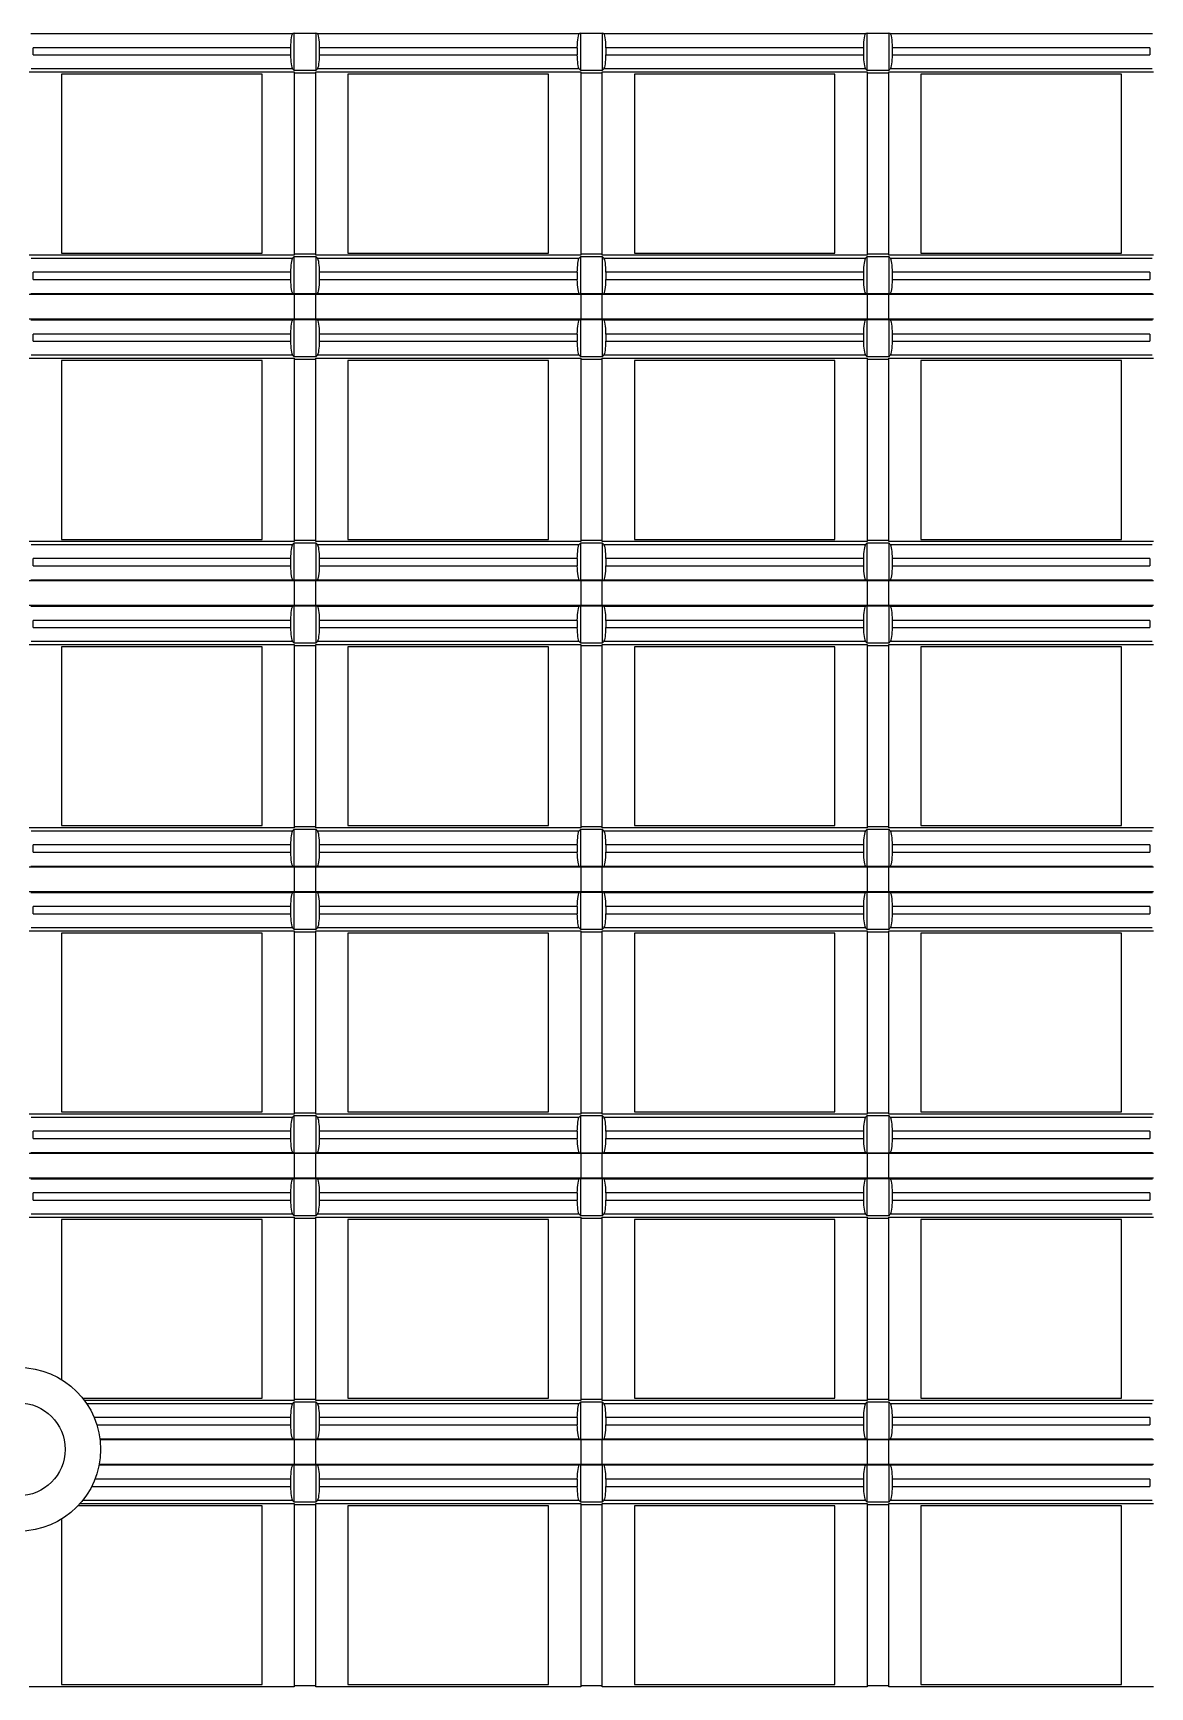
# Model space of a CAD drawing. Header units: inches. Extents: x 0 to 653, y 0 to 346.
# Drawn here: x 64.12 to 79.72, y 280.1 to 303.2 of the extents above; entities that cross this region are included whole.
import ezdxf

# ---------------------------------------------------------------- set-up
doc = ezdxf.new("R2010")
doc.units = ezdxf.units.IN
doc.header["$LTSCALE"] = 35.925693
doc.header["$MEASUREMENT"] = 0
doc.layers.get('0').update_dxf_attribs({"linetype": 'CONTINUOUS'})
doc.layers.add('2', color=7, linetype='CONTINUOUS')
doc.layers.add('71', color=7, linetype='CONTINUOUS')

msp = doc.modelspace()

# ---------------------------------------------------------------- linework, layer by layer
at = {"color": 3, "linetype": 'Continuous'}
msp.add_circle((63.922, 283.418), 0.65, dxfattribs=at)
at = {"layer": '2', "color": 132, "linetype": 'Continuous', "true_color": 0x00cccc}
for p, q in [((64.091, 303.199), (67.754, 303.199)), ((67.772, 303.203), (67.754, 303.199)), ((67.772, 302.679), (67.772, 303.203)), ((67.772, 303.203), (68.072, 303.203)), ((68.072, 303.203), (68.072, 302.679)), ((68.091, 303.199), (68.072, 303.203)), ((68.091, 303.199), (71.754, 303.199)), ((71.772, 303.203), (71.754, 303.199)), ((71.772, 302.679), (71.772, 303.203)), ((71.772, 303.203), (72.072, 303.203)), ((72.072, 303.203), (72.072, 302.679)), ((72.091, 303.199), (72.072, 303.203)), ((72.091, 303.199), (75.754, 303.199)), ((75.772, 303.203), (75.754, 303.199)), ((75.772, 302.679), (75.772, 303.203)), ((75.772, 303.203), (76.072, 303.203)), ((76.072, 303.203), (76.072, 302.679)), ((76.091, 303.199), (76.072, 303.203)), ((76.091, 303.199), (79.754, 303.199)), ((64.125, 302.9), (64.125, 302.999)), ((67.72, 302.999), (64.125, 302.999)), ((64.125, 302.9), (67.72, 302.9)), ((67.72, 302.999), (67.72, 302.9)), ((68.125, 302.9), (68.125, 302.999)), ((71.72, 302.999), (68.125, 302.999)), ((68.125, 302.9), (71.72, 302.9)), ((71.72, 302.999), (71.72, 302.9)), ((72.125, 302.9), (72.125, 302.999)), ((75.72, 302.999), (72.125, 302.999)), ((72.125, 302.9), (75.72, 302.9)), ((75.72, 302.999), (75.72, 302.9)), ((76.125, 302.9), (76.125, 302.999)), ((79.72, 302.999), (76.125, 302.999)), ((76.125, 302.9), (79.72, 302.9)), ((79.72, 302.999), (79.72, 302.9)), ((64.072, 302.662), (67.772, 302.662)), ((67.749, 302.703), (64.096, 302.703)), ((67.749, 302.703), (67.772, 302.679)), ((68.072, 302.679), (67.772, 302.679)), ((67.772, 302.662), (67.772, 300.099)), ((68.072, 302.679), (68.096, 302.703)), ((68.072, 300.099), (68.072, 302.662)), ((68.072, 302.662), (71.772, 302.662)), ((71.749, 302.703), (68.096, 302.703)), ((71.749, 302.703), (71.772, 302.679)), ((72.072, 302.679), (71.772, 302.679)), ((71.772, 302.662), (71.772, 300.099)), ((72.072, 302.679), (72.096, 302.703)), ((72.072, 300.099), (72.072, 302.662)), ((72.072, 302.662), (75.772, 302.662)), ((75.749, 302.703), (72.096, 302.703)), ((75.749, 302.703), (75.772, 302.679)), ((76.072, 302.679), (75.772, 302.679)), ((75.772, 302.662), (75.772, 300.099)), ((76.072, 302.679), (76.095, 302.703)), ((76.072, 300.099), (76.072, 302.662)), ((76.072, 302.662), (79.772, 302.662)), ((79.749, 302.703), (76.095, 302.703)), ((64.522, 302.63), (64.522, 300.13)), ((67.322, 302.63), (64.522, 302.63)), ((67.322, 300.13), (67.322, 302.63)), ((68.072, 302.644), (67.772, 302.644)), ((68.522, 302.63), (68.522, 300.13)), ((71.322, 302.63), (68.522, 302.63)), ((71.322, 300.13), (71.322, 302.63)), ((72.072, 302.644), (71.772, 302.644)), ((72.522, 302.63), (72.522, 300.13)), ((75.322, 302.63), (72.522, 302.63)), ((75.322, 300.13), (75.322, 302.63)), ((76.072, 302.644), (75.772, 302.644)), ((76.522, 302.63), (76.522, 300.13)), ((79.322, 302.63), (76.522, 302.63)), ((79.322, 300.13), (79.322, 302.63)), ((64.522, 300.13), (67.322, 300.13)), ((67.772, 300.117), (68.072, 300.117)), ((68.522, 300.13), (71.322, 300.13)), ((71.772, 300.117), (72.072, 300.117)), ((72.522, 300.13), (75.322, 300.13)), ((75.772, 300.117), (76.072, 300.117)), ((76.522, 300.13), (79.322, 300.13)), ((67.772, 300.099), (64.072, 300.099)), ((64.096, 300.058), (67.749, 300.058)), ((67.772, 300.081), (67.749, 300.058)), ((67.772, 299.558), (67.772, 300.081)), ((67.772, 300.081), (68.072, 300.081)), ((71.772, 300.099), (68.072, 300.099)), ((68.072, 300.081), (68.072, 299.558)), ((68.096, 300.058), (68.072, 300.081)), ((68.096, 300.058), (71.749, 300.058)), ((71.772, 300.081), (71.749, 300.058)), ((71.772, 299.558), (71.772, 300.081)), ((71.772, 300.081), (72.072, 300.081)), ((75.772, 300.099), (72.072, 300.099)), ((72.072, 300.081), (72.072, 299.558)), ((72.096, 300.058), (72.072, 300.081)), ((72.096, 300.058), (75.749, 300.058)), ((75.772, 300.081), (75.749, 300.058)), ((75.772, 299.558), (75.772, 300.081)), ((75.772, 300.081), (76.072, 300.081)), ((79.772, 300.099), (76.072, 300.099)), ((76.072, 300.081), (76.072, 299.558)), ((76.095, 300.058), (76.072, 300.081)), ((76.095, 300.058), (79.749, 300.058)), ((64.125, 299.761), (64.125, 299.861)), ((67.72, 299.861), (64.125, 299.861)), ((64.125, 299.761), (67.72, 299.761)), ((67.72, 299.861), (67.72, 299.761)), ((68.125, 299.761), (68.125, 299.861)), ((71.72, 299.861), (68.125, 299.861)), ((68.125, 299.761), (71.72, 299.761)), ((71.72, 299.861), (71.72, 299.761)), ((72.125, 299.761), (72.125, 299.861)), ((75.72, 299.861), (72.125, 299.861)), ((72.125, 299.761), (75.72, 299.761)), ((75.72, 299.861), (75.72, 299.761)), ((76.125, 299.761), (76.125, 299.861)), ((79.72, 299.861), (76.125, 299.861)), ((76.125, 299.761), (79.72, 299.761)), ((79.72, 299.861), (79.72, 299.761)), ((64.072, 299.554), (67.772, 299.554)), ((67.754, 299.562), (64.091, 299.562)), ((67.754, 299.562), (67.772, 299.558)), ((68.072, 299.558), (67.772, 299.558)), ((67.772, 299.554), (67.772, 299.206)), ((68.072, 299.551), (67.772, 299.551)), ((68.072, 299.558), (68.091, 299.562)), ((68.072, 299.206), (68.072, 299.554)), ((68.072, 299.554), (71.772, 299.554)), ((71.754, 299.562), (68.091, 299.562)), ((71.754, 299.562), (71.772, 299.558)), ((72.072, 299.558), (71.772, 299.558)), ((71.772, 299.554), (71.772, 299.206)), ((72.072, 299.551), (71.772, 299.551)), ((72.072, 299.558), (72.091, 299.562)), ((72.072, 299.206), (72.072, 299.554)), ((72.072, 299.554), (75.772, 299.554)), ((75.754, 299.562), (72.091, 299.562)), ((75.754, 299.562), (75.772, 299.558)), ((76.072, 299.558), (75.772, 299.558)), ((75.772, 299.554), (75.772, 299.206)), ((76.072, 299.551), (75.772, 299.551)), ((76.072, 299.558), (76.091, 299.562)), ((76.072, 299.206), (76.072, 299.554)), ((76.072, 299.554), (79.772, 299.554)), ((79.754, 299.562), (76.091, 299.562)), ((67.772, 299.206), (64.072, 299.206)), ((64.091, 299.199), (67.754, 299.199)), ((67.772, 299.203), (67.754, 299.199)), ((67.772, 299.21), (68.072, 299.21)), ((67.772, 298.679), (67.772, 299.203)), ((67.772, 299.203), (68.072, 299.203)), ((71.772, 299.206), (68.072, 299.206)), ((68.072, 299.203), (68.072, 298.679)), ((68.091, 299.199), (68.072, 299.203)), ((68.091, 299.199), (71.754, 299.199)), ((71.772, 299.203), (71.754, 299.199)), ((71.772, 299.21), (72.072, 299.21)), ((71.772, 298.679), (71.772, 299.203)), ((71.772, 299.203), (72.072, 299.203)), ((75.772, 299.206), (72.072, 299.206)), ((72.072, 299.203), (72.072, 298.679)), ((72.091, 299.199), (72.072, 299.203)), ((72.091, 299.199), (75.754, 299.199)), ((75.772, 299.203), (75.754, 299.199)), ((75.772, 299.21), (76.072, 299.21)), ((75.772, 298.679), (75.772, 299.203)), ((75.772, 299.203), (76.072, 299.203)), ((79.772, 299.206), (76.072, 299.206)), ((76.072, 299.203), (76.072, 298.679)), ((76.091, 299.199), (76.072, 299.203)), ((76.091, 299.199), (79.754, 299.199)), ((64.125, 298.9), (64.125, 298.999)), ((67.72, 298.999), (64.125, 298.999)), ((67.72, 298.999), (67.72, 298.9)), ((68.125, 298.9), (68.125, 298.999)), ((71.72, 298.999), (68.125, 298.999)), ((71.72, 298.999), (71.72, 298.9)), ((72.125, 298.9), (72.125, 298.999)), ((75.72, 298.999), (72.125, 298.999)), ((75.72, 298.999), (75.72, 298.9)), ((76.125, 298.9), (76.125, 298.999)), ((79.72, 298.999), (76.125, 298.999)), ((79.72, 298.999), (79.72, 298.9)), ((64.125, 298.9), (67.72, 298.9)), ((68.125, 298.9), (71.72, 298.9)), ((72.125, 298.9), (75.72, 298.9)), ((76.125, 298.9), (79.72, 298.9)), ((64.072, 298.662), (67.772, 298.662)), ((67.749, 298.703), (64.096, 298.703)), ((64.522, 298.63), (64.522, 296.13)), ((67.322, 298.63), (64.522, 298.63)), ((67.322, 296.13), (67.322, 298.63)), ((67.749, 298.703), (67.772, 298.679)), ((68.072, 298.679), (67.772, 298.679)), ((67.772, 298.662), (67.772, 296.099)), ((68.072, 298.644), (67.772, 298.644)), ((68.072, 298.679), (68.096, 298.703)), ((68.072, 296.099), (68.072, 298.662)), ((68.072, 298.662), (71.772, 298.662)), ((71.749, 298.703), (68.096, 298.703)), ((68.522, 298.63), (68.522, 296.13)), ((71.322, 298.63), (68.522, 298.63)), ((71.322, 296.13), (71.322, 298.63)), ((71.749, 298.703), (71.772, 298.679)), ((72.072, 298.679), (71.772, 298.679)), ((71.772, 298.662), (71.772, 296.099)), ((72.072, 298.644), (71.772, 298.644)), ((72.072, 298.679), (72.096, 298.703)), ((72.072, 296.099), (72.072, 298.662)), ((72.072, 298.662), (75.772, 298.662)), ((75.749, 298.703), (72.096, 298.703)), ((72.522, 298.63), (72.522, 296.13)), ((75.322, 298.63), (72.522, 298.63)), ((75.322, 296.13), (75.322, 298.63)), ((75.749, 298.703), (75.772, 298.679)), ((76.072, 298.679), (75.772, 298.679)), ((75.772, 298.662), (75.772, 296.099)), ((76.072, 298.644), (75.772, 298.644)), ((76.072, 298.679), (76.095, 298.703)), ((76.072, 296.099), (76.072, 298.662)), ((76.072, 298.662), (79.772, 298.662)), ((79.749, 298.703), (76.095, 298.703)), ((76.522, 298.63), (76.522, 296.13)), ((79.322, 298.63), (76.522, 298.63)), ((79.322, 296.13), (79.322, 298.63)), ((67.772, 296.099), (64.072, 296.099)), ((64.096, 296.058), (67.749, 296.058)), ((64.522, 296.13), (67.322, 296.13)), ((67.772, 296.081), (67.749, 296.058)), ((67.772, 296.117), (68.072, 296.117)), ((67.772, 295.558), (67.772, 296.081)), ((67.772, 296.081), (68.072, 296.081)), ((71.772, 296.099), (68.072, 296.099)), ((68.072, 296.081), (68.072, 295.558)), ((68.096, 296.058), (68.072, 296.081)), ((68.096, 296.058), (71.749, 296.058)), ((68.522, 296.13), (71.322, 296.13)), ((71.772, 296.081), (71.749, 296.058)), ((71.772, 296.117), (72.072, 296.117)), ((71.772, 295.558), (71.772, 296.081)), ((71.772, 296.081), (72.072, 296.081)), ((75.772, 296.099), (72.072, 296.099)), ((72.072, 296.081), (72.072, 295.558)), ((72.096, 296.058), (72.072, 296.081)), ((72.096, 296.058), (75.749, 296.058)), ((72.522, 296.13), (75.322, 296.13)), ((75.772, 296.081), (75.749, 296.058)), ((75.772, 296.117), (76.072, 296.117)), ((75.772, 295.558), (75.772, 296.081)), ((75.772, 296.081), (76.072, 296.081)), ((79.772, 296.099), (76.072, 296.099)), ((76.072, 296.081), (76.072, 295.558)), ((76.095, 296.058), (76.072, 296.081)), ((76.095, 296.058), (79.749, 296.058)), ((76.522, 296.13), (79.322, 296.13)), ((64.125, 295.761), (64.125, 295.861)), ((67.72, 295.861), (64.125, 295.861)), ((64.125, 295.761), (67.72, 295.761)), ((67.72, 295.861), (67.72, 295.761)), ((68.125, 295.761), (68.125, 295.861)), ((71.72, 295.861), (68.125, 295.861)), ((68.125, 295.761), (71.72, 295.761)), ((71.72, 295.861), (71.72, 295.761)), ((72.125, 295.761), (72.125, 295.861)), ((75.72, 295.861), (72.125, 295.861)), ((72.125, 295.761), (75.72, 295.761)), ((75.72, 295.861), (75.72, 295.761)), ((76.125, 295.761), (76.125, 295.861)), ((79.72, 295.861), (76.125, 295.861)), ((76.125, 295.761), (79.72, 295.761)), ((79.72, 295.861), (79.72, 295.761)), ((64.072, 295.554), (67.772, 295.554)), ((67.754, 295.562), (64.091, 295.562)), ((67.754, 295.562), (67.772, 295.558)), ((68.072, 295.558), (67.772, 295.558)), ((67.772, 295.554), (67.772, 295.206)), ((68.072, 295.551), (67.772, 295.551)), ((68.072, 295.558), (68.091, 295.562)), ((68.072, 295.206), (68.072, 295.554)), ((68.072, 295.554), (71.772, 295.554)), ((71.754, 295.562), (68.091, 295.562)), ((71.754, 295.562), (71.772, 295.558)), ((72.072, 295.558), (71.772, 295.558)), ((71.772, 295.554), (71.772, 295.206)), ((72.072, 295.551), (71.772, 295.551)), ((72.072, 295.558), (72.091, 295.562)), ((72.072, 295.206), (72.072, 295.554)), ((72.072, 295.554), (75.772, 295.554)), ((75.754, 295.562), (72.091, 295.562)), ((75.754, 295.562), (75.772, 295.558)), ((76.072, 295.558), (75.772, 295.558)), ((75.772, 295.554), (75.772, 295.206)), ((76.072, 295.551), (75.772, 295.551)), ((76.072, 295.558), (76.091, 295.562)), ((76.072, 295.206), (76.072, 295.554)), ((76.072, 295.554), (79.772, 295.554)), ((79.754, 295.562), (76.091, 295.562)), ((67.772, 295.206), (64.072, 295.206)), ((64.091, 295.199), (67.754, 295.199)), ((67.772, 295.203), (67.754, 295.199)), ((67.772, 295.21), (68.072, 295.21)), ((67.772, 294.679), (67.772, 295.203)), ((67.772, 295.203), (68.072, 295.203)), ((71.772, 295.206), (68.072, 295.206)), ((68.072, 295.203), (68.072, 294.679)), ((68.091, 295.199), (68.072, 295.203)), ((68.091, 295.199), (71.754, 295.199)), ((71.772, 295.203), (71.754, 295.199)), ((71.772, 295.21), (72.072, 295.21)), ((71.772, 294.679), (71.772, 295.203)), ((71.772, 295.203), (72.072, 295.203)), ((75.772, 295.206), (72.072, 295.206)), ((72.072, 295.203), (72.072, 294.679)), ((72.091, 295.199), (72.072, 295.203)), ((72.091, 295.199), (75.754, 295.199)), ((75.772, 295.203), (75.754, 295.199)), ((75.772, 295.21), (76.072, 295.21)), ((75.772, 294.679), (75.772, 295.203)), ((75.772, 295.203), (76.072, 295.203)), ((79.772, 295.206), (76.072, 295.206)), ((76.072, 295.203), (76.072, 294.679)), ((76.091, 295.199), (76.072, 295.203)), ((76.091, 295.199), (79.754, 295.199)), ((64.125, 294.9), (64.125, 294.999)), ((67.72, 294.999), (64.125, 294.999)), ((64.125, 294.9), (67.72, 294.9)), ((67.72, 294.999), (67.72, 294.9)), ((68.125, 294.9), (68.125, 294.999)), ((71.72, 294.999), (68.125, 294.999)), ((68.125, 294.9), (71.72, 294.9)), ((71.72, 294.999), (71.72, 294.9)), ((72.125, 294.9), (72.125, 294.999)), ((75.72, 294.999), (72.125, 294.999)), ((72.125, 294.9), (75.72, 294.9)), ((75.72, 294.999), (75.72, 294.9)), ((76.125, 294.9), (76.125, 294.999)), ((79.72, 294.999), (76.125, 294.999)), ((76.125, 294.9), (79.72, 294.9)), ((79.72, 294.999), (79.72, 294.9)), ((64.072, 294.662), (67.772, 294.662)), ((67.749, 294.703), (64.096, 294.703)), ((64.522, 294.63), (64.522, 292.131)), ((67.322, 294.63), (64.522, 294.63)), ((67.322, 292.131), (67.322, 294.63)), ((67.749, 294.703), (67.772, 294.679)), ((68.072, 294.679), (67.772, 294.679)), ((67.772, 294.662), (67.772, 292.099)), ((68.072, 294.644), (67.772, 294.644)), ((68.072, 294.679), (68.096, 294.703)), ((68.072, 292.099), (68.072, 294.662)), ((68.072, 294.662), (71.772, 294.662)), ((71.749, 294.703), (68.096, 294.703)), ((68.522, 294.63), (68.522, 292.131)), ((71.322, 294.63), (68.522, 294.63)), ((71.322, 292.131), (71.322, 294.63)), ((71.749, 294.703), (71.772, 294.679)), ((72.072, 294.679), (71.772, 294.679)), ((71.772, 294.662), (71.772, 292.099)), ((72.072, 294.644), (71.772, 294.644)), ((72.072, 294.679), (72.096, 294.703)), ((72.072, 292.099), (72.072, 294.662)), ((72.072, 294.662), (75.772, 294.662)), ((75.749, 294.703), (72.096, 294.703)), ((72.522, 294.63), (72.522, 292.131)), ((75.322, 294.63), (72.522, 294.63)), ((75.322, 292.131), (75.322, 294.63)), ((75.749, 294.703), (75.772, 294.679)), ((76.072, 294.679), (75.772, 294.679)), ((75.772, 294.662), (75.772, 292.099)), ((76.072, 294.644), (75.772, 294.644)), ((76.072, 294.679), (76.095, 294.703)), ((76.072, 292.099), (76.072, 294.662)), ((76.072, 294.662), (79.772, 294.662)), ((79.749, 294.703), (76.095, 294.703)), ((76.522, 294.63), (76.522, 292.131)), ((79.322, 294.63), (76.522, 294.63)), ((79.322, 292.131), (79.322, 294.63)), ((67.772, 292.099), (64.072, 292.099)), ((64.096, 292.058), (67.749, 292.058)), ((64.522, 292.131), (67.322, 292.131)), ((67.772, 292.082), (67.749, 292.058)), ((67.772, 292.117), (68.072, 292.117)), ((67.772, 291.558), (67.772, 292.082)), ((67.772, 292.082), (68.072, 292.082)), ((71.772, 292.099), (68.072, 292.099)), ((68.072, 292.082), (68.072, 291.558)), ((68.096, 292.058), (68.072, 292.082)), ((68.096, 292.058), (71.749, 292.058)), ((68.522, 292.131), (71.322, 292.131)), ((71.772, 292.082), (71.749, 292.058)), ((71.772, 292.117), (72.072, 292.117)), ((71.772, 291.558), (71.772, 292.082)), ((71.772, 292.082), (72.072, 292.082)), ((75.772, 292.099), (72.072, 292.099)), ((72.072, 292.082), (72.072, 291.558)), ((72.096, 292.058), (72.072, 292.082)), ((72.096, 292.058), (75.749, 292.058)), ((72.522, 292.131), (75.322, 292.131)), ((75.772, 292.082), (75.749, 292.058)), ((75.772, 292.117), (76.072, 292.117)), ((75.772, 291.558), (75.772, 292.082)), ((75.772, 292.082), (76.072, 292.082)), ((79.772, 292.099), (76.072, 292.099)), ((76.072, 292.082), (76.072, 291.558)), ((76.095, 292.058), (76.072, 292.082)), ((76.095, 292.058), (79.749, 292.058)), ((76.522, 292.131), (79.322, 292.131)), ((64.125, 291.762), (64.125, 291.861)), ((67.72, 291.861), (64.125, 291.861)), ((67.72, 291.861), (67.72, 291.762)), ((68.125, 291.762), (68.125, 291.861)), ((71.72, 291.861), (68.125, 291.861)), ((71.72, 291.861), (71.72, 291.762)), ((72.125, 291.762), (72.125, 291.861)), ((75.72, 291.861), (72.125, 291.861)), ((75.72, 291.861), (75.72, 291.762)), ((76.125, 291.762), (76.125, 291.861)), ((79.72, 291.861), (76.125, 291.861)), ((79.72, 291.861), (79.72, 291.762)), ((64.125, 291.762), (67.72, 291.762)), ((68.125, 291.762), (71.72, 291.762)), ((72.125, 291.762), (75.72, 291.762)), ((76.125, 291.762), (79.72, 291.762)), ((64.072, 291.554), (67.772, 291.554)), ((67.754, 291.562), (64.091, 291.562)), ((67.754, 291.562), (67.772, 291.558)), ((68.072, 291.558), (67.772, 291.558)), ((67.772, 291.554), (67.772, 291.207)), ((68.072, 291.551), (67.772, 291.551)), ((68.072, 291.558), (68.091, 291.562)), ((68.072, 291.207), (68.072, 291.554)), ((68.072, 291.554), (71.772, 291.554)), ((71.754, 291.562), (68.091, 291.562)), ((71.754, 291.562), (71.772, 291.558)), ((72.072, 291.558), (71.772, 291.558)), ((71.772, 291.554), (71.772, 291.207)), ((72.072, 291.551), (71.772, 291.551)), ((72.072, 291.558), (72.091, 291.562)), ((72.072, 291.207), (72.072, 291.554)), ((72.072, 291.554), (75.772, 291.554)), ((75.754, 291.562), (72.091, 291.562)), ((75.754, 291.562), (75.772, 291.558)), ((76.072, 291.558), (75.772, 291.558)), ((75.772, 291.554), (75.772, 291.207)), ((76.072, 291.551), (75.772, 291.551)), ((76.072, 291.558), (76.091, 291.562)), ((76.072, 291.207), (76.072, 291.554)), ((76.072, 291.554), (79.772, 291.554)), ((79.754, 291.562), (76.091, 291.562)), ((67.772, 291.207), (64.072, 291.207)), ((64.091, 291.199), (67.754, 291.199)), ((67.772, 291.203), (67.754, 291.199)), ((67.772, 291.21), (68.072, 291.21)), ((67.772, 290.679), (67.772, 291.203)), ((67.772, 291.203), (68.072, 291.203)), ((71.772, 291.207), (68.072, 291.207)), ((68.072, 291.203), (68.072, 290.679)), ((68.091, 291.199), (68.072, 291.203)), ((68.091, 291.199), (71.754, 291.199)), ((71.772, 291.203), (71.754, 291.199)), ((71.772, 291.21), (72.072, 291.21)), ((71.772, 290.679), (71.772, 291.203)), ((71.772, 291.203), (72.072, 291.203)), ((75.772, 291.207), (72.072, 291.207)), ((72.072, 291.203), (72.072, 290.679)), ((72.091, 291.199), (72.072, 291.203)), ((72.091, 291.199), (75.754, 291.199)), ((75.772, 291.203), (75.754, 291.199)), ((75.772, 291.21), (76.072, 291.21)), ((75.772, 290.679), (75.772, 291.203)), ((75.772, 291.203), (76.072, 291.203)), ((79.772, 291.207), (76.072, 291.207)), ((76.072, 291.203), (76.072, 290.679)), ((76.091, 291.199), (76.072, 291.203)), ((76.091, 291.199), (79.754, 291.199)), ((64.125, 290.9), (64.125, 291)), ((67.72, 291), (64.125, 291)), ((64.125, 290.9), (67.72, 290.9)), ((67.72, 291), (67.72, 290.9)), ((68.125, 290.9), (68.125, 291)), ((71.72, 291), (68.125, 291)), ((68.125, 290.9), (71.72, 290.9)), ((71.72, 291), (71.72, 290.9)), ((72.125, 290.9), (72.125, 291)), ((75.72, 291), (72.125, 291)), ((72.125, 290.9), (75.72, 290.9)), ((75.72, 291), (75.72, 290.9)), ((76.125, 290.9), (76.125, 291)), ((79.72, 291), (76.125, 291)), ((76.125, 290.9), (79.72, 290.9)), ((79.72, 291), (79.72, 290.9)), ((64.072, 290.662), (67.772, 290.662)), ((67.749, 290.703), (64.096, 290.703)), ((67.749, 290.703), (67.772, 290.679)), ((68.072, 290.679), (67.772, 290.679)), ((67.772, 290.662), (67.772, 288.099)), ((68.072, 290.644), (67.772, 290.644)), ((68.072, 290.679), (68.096, 290.703)), ((68.072, 288.099), (68.072, 290.662)), ((68.072, 290.662), (71.772, 290.662)), ((71.749, 290.703), (68.096, 290.703)), ((71.749, 290.703), (71.772, 290.679)), ((72.072, 290.679), (71.772, 290.679)), ((71.772, 290.662), (71.772, 288.099)), ((72.072, 290.644), (71.772, 290.644)), ((72.072, 290.679), (72.096, 290.703)), ((72.072, 288.099), (72.072, 290.662)), ((72.072, 290.662), (75.772, 290.662)), ((75.749, 290.703), (72.096, 290.703)), ((75.749, 290.703), (75.772, 290.679)), ((76.072, 290.679), (75.772, 290.679)), ((75.772, 290.662), (75.772, 288.099)), ((76.072, 290.644), (75.772, 290.644)), ((76.072, 290.679), (76.095, 290.703)), ((76.072, 288.099), (76.072, 290.662)), ((76.072, 290.662), (79.772, 290.662)), ((79.749, 290.703), (76.095, 290.703)), ((64.522, 290.631), (64.522, 288.131)), ((67.322, 290.631), (64.522, 290.631)), ((67.322, 288.131), (67.322, 290.631)), ((68.522, 290.631), (68.522, 288.131)), ((71.322, 290.631), (68.522, 290.631)), ((71.322, 288.131), (71.322, 290.631)), ((72.522, 290.631), (72.522, 288.131)), ((75.322, 290.631), (72.522, 290.631)), ((75.322, 288.131), (75.322, 290.631)), ((76.522, 290.631), (76.522, 288.131)), ((79.322, 290.631), (76.522, 290.631)), ((79.322, 288.131), (79.322, 290.631)), ((64.522, 288.131), (67.322, 288.131)), ((67.772, 288.117), (68.072, 288.117)), ((68.522, 288.131), (71.322, 288.131)), ((71.772, 288.117), (72.072, 288.117)), ((72.522, 288.131), (75.322, 288.131)), ((75.772, 288.117), (76.072, 288.117)), ((76.522, 288.131), (79.322, 288.131)), ((67.772, 288.099), (64.072, 288.099)), ((64.096, 288.058), (67.749, 288.058)), ((67.772, 288.082), (67.749, 288.058)), ((67.772, 287.558), (67.772, 288.082)), ((67.772, 288.082), (68.072, 288.082)), ((71.772, 288.099), (68.072, 288.099)), ((68.072, 288.082), (68.072, 287.558)), ((68.096, 288.058), (68.072, 288.082)), ((68.096, 288.058), (71.749, 288.058)), ((71.772, 288.082), (71.749, 288.058)), ((71.772, 287.558), (71.772, 288.082)), ((71.772, 288.082), (72.072, 288.082)), ((75.772, 288.099), (72.072, 288.099)), ((72.072, 288.082), (72.072, 287.558)), ((72.096, 288.058), (72.072, 288.082)), ((72.096, 288.058), (75.749, 288.058)), ((75.772, 288.082), (75.749, 288.058)), ((75.772, 287.558), (75.772, 288.082)), ((75.772, 288.082), (76.072, 288.082)), ((79.772, 288.099), (76.072, 288.099)), ((76.072, 288.082), (76.072, 287.558)), ((76.095, 288.058), (76.072, 288.082)), ((76.095, 288.058), (79.749, 288.058)), ((64.125, 287.762), (64.125, 287.861)), ((67.72, 287.861), (64.125, 287.861)), ((64.125, 287.762), (67.72, 287.762)), ((67.72, 287.861), (67.72, 287.762)), ((68.125, 287.762), (68.125, 287.861)), ((71.72, 287.861), (68.125, 287.861)), ((68.125, 287.762), (71.72, 287.762)), ((71.72, 287.861), (71.72, 287.762)), ((72.125, 287.762), (72.125, 287.861)), ((75.72, 287.861), (72.125, 287.861)), ((72.125, 287.762), (75.72, 287.762)), ((75.72, 287.861), (75.72, 287.762)), ((76.125, 287.762), (76.125, 287.861)), ((79.72, 287.861), (76.125, 287.861)), ((76.125, 287.762), (79.72, 287.762)), ((79.72, 287.861), (79.72, 287.762)), ((64.072, 287.555), (67.772, 287.555)), ((67.754, 287.562), (64.091, 287.562)), ((67.754, 287.562), (67.772, 287.558)), ((68.072, 287.558), (67.772, 287.558)), ((67.772, 287.555), (67.772, 287.207)), ((68.072, 287.551), (67.772, 287.551)), ((68.072, 287.558), (68.091, 287.562)), ((68.072, 287.207), (68.072, 287.555)), ((68.072, 287.555), (71.772, 287.555)), ((71.754, 287.562), (68.091, 287.562)), ((71.754, 287.562), (71.772, 287.558)), ((72.072, 287.558), (71.772, 287.558)), ((71.772, 287.555), (71.772, 287.207)), ((72.072, 287.551), (71.772, 287.551)), ((72.072, 287.558), (72.091, 287.562)), ((72.072, 287.207), (72.072, 287.555)), ((72.072, 287.555), (75.772, 287.555)), ((75.754, 287.562), (72.091, 287.562)), ((75.754, 287.562), (75.772, 287.558)), ((76.072, 287.558), (75.772, 287.558)), ((75.772, 287.555), (75.772, 287.207)), ((76.072, 287.551), (75.772, 287.551)), ((76.072, 287.558), (76.091, 287.562)), ((76.072, 287.207), (76.072, 287.555)), ((76.072, 287.555), (79.772, 287.555)), ((79.754, 287.562), (76.091, 287.562)), ((67.772, 287.207), (64.072, 287.207)), ((64.091, 287.199), (67.754, 287.199)), ((67.772, 287.203), (67.754, 287.199)), ((67.772, 287.21), (68.072, 287.21)), ((67.772, 286.68), (67.772, 287.203)), ((67.772, 287.203), (68.072, 287.203)), ((71.772, 287.207), (68.072, 287.207)), ((68.072, 287.203), (68.072, 286.68)), ((68.091, 287.199), (68.072, 287.203)), ((68.091, 287.199), (71.754, 287.199)), ((71.772, 287.203), (71.754, 287.199)), ((71.772, 287.21), (72.072, 287.21)), ((71.772, 286.68), (71.772, 287.203)), ((71.772, 287.203), (72.072, 287.203)), ((75.772, 287.207), (72.072, 287.207)), ((72.072, 287.203), (72.072, 286.68)), ((72.091, 287.199), (72.072, 287.203)), ((72.091, 287.199), (75.754, 287.199)), ((75.772, 287.203), (75.754, 287.199)), ((75.772, 287.21), (76.072, 287.21)), ((75.772, 286.68), (75.772, 287.203)), ((75.772, 287.203), (76.072, 287.203)), ((79.772, 287.207), (76.072, 287.207)), ((76.072, 287.203), (76.072, 286.68)), ((76.091, 287.199), (76.072, 287.203)), ((76.091, 287.199), (79.754, 287.199)), ((64.125, 286.9), (64.125, 287)), ((67.72, 287), (64.125, 287)), ((67.72, 287), (67.72, 286.9)), ((68.125, 286.9), (68.125, 287)), ((71.72, 287), (68.125, 287)), ((71.72, 287), (71.72, 286.9)), ((72.125, 286.9), (72.125, 287)), ((75.72, 287), (72.125, 287)), ((75.72, 287), (75.72, 286.9)), ((76.125, 286.9), (76.125, 287)), ((79.72, 287), (76.125, 287)), ((79.72, 287), (79.72, 286.9)), ((64.125, 286.9), (67.72, 286.9)), ((68.125, 286.9), (71.72, 286.9)), ((72.125, 286.9), (75.72, 286.9)), ((76.125, 286.9), (79.72, 286.9)), ((64.072, 286.662), (67.772, 286.662)), ((67.749, 286.703), (64.096, 286.703)), ((64.522, 286.631), (64.522, 284.394)), ((67.322, 286.631), (64.522, 286.631)), ((67.322, 284.131), (67.322, 286.631)), ((67.749, 286.703), (67.772, 286.68)), ((68.072, 286.68), (67.772, 286.68)), ((67.772, 286.662), (67.772, 284.099)), ((68.072, 286.644), (67.772, 286.644)), ((68.072, 286.68), (68.096, 286.703)), ((68.072, 284.099), (68.072, 286.662)), ((68.072, 286.662), (71.772, 286.662)), ((71.749, 286.703), (68.096, 286.703)), ((68.522, 286.631), (68.522, 284.131)), ((71.322, 286.631), (68.522, 286.631)), ((71.322, 284.131), (71.322, 286.631)), ((71.749, 286.703), (71.772, 286.68)), ((72.072, 286.68), (71.772, 286.68)), ((71.772, 286.662), (71.772, 284.099)), ((72.072, 286.644), (71.772, 286.644)), ((72.072, 286.68), (72.096, 286.703)), ((72.072, 284.099), (72.072, 286.662)), ((72.072, 286.662), (75.772, 286.662)), ((75.749, 286.703), (72.096, 286.703)), ((72.522, 286.631), (72.522, 284.131)), ((75.322, 286.631), (72.522, 286.631)), ((75.322, 284.131), (75.322, 286.631)), ((75.749, 286.703), (75.772, 286.68)), ((76.072, 286.68), (75.772, 286.68)), ((75.772, 286.662), (75.772, 284.099)), ((76.072, 286.644), (75.772, 286.644)), ((76.072, 286.68), (76.095, 286.703)), ((76.072, 284.099), (76.072, 286.662)), ((76.072, 286.662), (79.772, 286.662)), ((79.749, 286.703), (76.095, 286.703)), ((76.522, 286.631), (76.522, 284.131)), ((79.322, 286.631), (76.522, 286.631)), ((79.322, 284.131), (79.322, 286.631)), ((64.82, 284.131), (67.322, 284.131)), ((67.772, 284.099), (64.844, 284.099)), ((64.872, 284.058), (67.749, 284.058)), ((67.772, 284.082), (67.749, 284.058)), ((67.772, 284.117), (68.072, 284.117)), ((67.772, 283.558), (67.772, 284.082)), ((67.772, 284.082), (68.072, 284.082)), ((71.772, 284.099), (68.072, 284.099)), ((68.072, 284.082), (68.072, 283.558)), ((68.096, 284.058), (68.072, 284.082)), ((68.096, 284.058), (71.749, 284.058)), ((68.522, 284.131), (71.322, 284.131)), ((71.772, 284.082), (71.749, 284.058)), ((71.772, 284.117), (72.072, 284.117)), ((71.772, 283.558), (71.772, 284.082)), ((71.772, 284.082), (72.072, 284.082)), ((75.772, 284.099), (72.072, 284.099)), ((72.072, 284.082), (72.072, 283.558)), ((72.096, 284.058), (72.072, 284.082)), ((72.096, 284.058), (75.749, 284.058)), ((72.522, 284.131), (75.322, 284.131)), ((75.772, 284.082), (75.749, 284.058)), ((75.772, 284.117), (76.072, 284.117)), ((75.772, 283.558), (75.772, 284.082)), ((75.772, 284.082), (76.072, 284.082)), ((79.772, 284.099), (76.072, 284.099)), ((76.072, 284.082), (76.072, 283.558)), ((76.095, 284.058), (76.072, 284.082)), ((76.095, 284.058), (79.749, 284.058)), ((76.522, 284.131), (79.322, 284.131)), ((67.72, 283.861), (64.979, 283.861)), ((65.015, 283.762), (67.72, 283.762)), ((67.72, 283.861), (67.72, 283.762)), ((68.125, 283.762), (68.125, 283.861)), ((71.72, 283.861), (68.125, 283.861)), ((68.125, 283.762), (71.72, 283.762)), ((71.72, 283.861), (71.72, 283.762)), ((72.125, 283.762), (72.125, 283.861)), ((75.72, 283.861), (72.125, 283.861)), ((72.125, 283.762), (75.72, 283.762)), ((75.72, 283.861), (75.72, 283.762)), ((76.125, 283.762), (76.125, 283.861)), ((79.72, 283.861), (76.125, 283.861)), ((76.125, 283.762), (79.72, 283.762)), ((79.72, 283.861), (79.72, 283.762)), ((67.754, 283.562), (65.059, 283.562)), ((65.06, 283.555), (67.772, 283.555)), ((67.754, 283.562), (67.772, 283.558)), ((68.072, 283.558), (67.772, 283.558)), ((67.772, 283.555), (67.772, 283.207)), ((68.072, 283.551), (67.772, 283.551)), ((68.072, 283.558), (68.091, 283.562)), ((68.072, 283.207), (68.072, 283.555)), ((68.072, 283.555), (71.772, 283.555)), ((71.754, 283.562), (68.091, 283.562)), ((71.754, 283.562), (71.772, 283.558)), ((72.072, 283.558), (71.772, 283.558)), ((71.772, 283.555), (71.772, 283.207)), ((72.072, 283.551), (71.772, 283.551)), ((72.072, 283.558), (72.091, 283.562)), ((72.072, 283.207), (72.072, 283.555)), ((72.072, 283.555), (75.772, 283.555)), ((75.754, 283.562), (72.091, 283.562)), ((75.754, 283.562), (75.772, 283.558)), ((76.072, 283.558), (75.772, 283.558)), ((75.772, 283.555), (75.772, 283.207)), ((76.072, 283.551), (75.772, 283.551)), ((76.072, 283.558), (76.091, 283.562)), ((76.072, 283.207), (76.072, 283.555)), ((76.072, 283.555), (79.772, 283.555)), ((79.754, 283.562), (76.091, 283.562)), ((65.047, 283.2), (67.754, 283.2)), ((67.772, 283.207), (65.048, 283.207)), ((67.772, 283.203), (67.754, 283.2)), ((67.772, 283.21), (68.072, 283.21)), ((67.772, 282.68), (67.772, 283.203)), ((67.772, 283.203), (68.072, 283.203)), ((71.772, 283.207), (68.072, 283.207)), ((68.072, 283.203), (68.072, 282.68)), ((68.091, 283.2), (68.072, 283.203)), ((68.091, 283.2), (71.754, 283.2)), ((71.772, 283.203), (71.754, 283.2)), ((71.772, 283.21), (72.072, 283.21)), ((71.772, 282.68), (71.772, 283.203)), ((71.772, 283.203), (72.072, 283.203)), ((75.772, 283.207), (72.072, 283.207)), ((72.072, 283.203), (72.072, 282.68)), ((72.091, 283.2), (72.072, 283.203)), ((72.091, 283.2), (75.754, 283.2)), ((75.772, 283.203), (75.754, 283.2)), ((75.772, 283.21), (76.072, 283.21)), ((75.772, 282.68), (75.772, 283.203)), ((75.772, 283.203), (76.072, 283.203)), ((79.772, 283.207), (76.072, 283.207)), ((76.072, 283.203), (76.072, 282.68)), ((76.091, 283.2), (76.072, 283.203)), ((76.091, 283.2), (79.754, 283.2)), ((64.944, 282.9), (67.72, 282.9)), ((67.72, 283), (64.988, 283)), ((67.72, 283), (67.72, 282.9)), ((68.125, 282.9), (68.125, 283)), ((71.72, 283), (68.125, 283)), ((68.125, 282.9), (71.72, 282.9)), ((71.72, 283), (71.72, 282.9)), ((72.125, 282.9), (72.125, 283)), ((75.72, 283), (72.125, 283)), ((72.125, 282.9), (75.72, 282.9)), ((75.72, 283), (75.72, 282.9)), ((76.125, 282.9), (76.125, 283)), ((79.72, 283), (76.125, 283)), ((76.125, 282.9), (79.72, 282.9)), ((79.72, 283), (79.72, 282.9)), ((67.322, 282.631), (64.754, 282.631)), ((64.782, 282.662), (67.772, 282.662)), ((67.749, 282.703), (64.817, 282.703)), ((67.322, 280.131), (67.322, 282.631)), ((67.749, 282.703), (67.772, 282.68)), ((68.072, 282.68), (67.772, 282.68)), ((67.772, 282.662), (67.772, 280.099)), ((68.072, 282.644), (67.772, 282.644)), ((68.072, 282.68), (68.096, 282.703)), ((68.072, 280.099), (68.072, 282.662)), ((68.072, 282.662), (71.772, 282.662)), ((71.749, 282.703), (68.096, 282.703)), ((68.522, 282.631), (68.522, 280.131)), ((71.322, 282.631), (68.522, 282.631)), ((71.322, 280.131), (71.322, 282.631)), ((71.749, 282.703), (71.772, 282.68)), ((72.072, 282.68), (71.772, 282.68)), ((71.772, 282.662), (71.772, 280.099)), ((72.072, 282.644), (71.772, 282.644)), ((72.072, 282.68), (72.096, 282.703)), ((72.072, 280.099), (72.072, 282.662)), ((72.072, 282.662), (75.772, 282.662)), ((75.749, 282.703), (72.096, 282.703)), ((72.522, 282.631), (72.522, 280.131)), ((75.322, 282.631), (72.522, 282.631)), ((75.322, 280.131), (75.322, 282.631)), ((75.749, 282.703), (75.772, 282.68)), ((76.072, 282.68), (75.772, 282.68)), ((75.772, 282.662), (75.772, 280.099)), ((76.072, 282.644), (75.772, 282.644)), ((76.072, 282.68), (76.095, 282.703)), ((76.072, 280.099), (76.072, 282.662)), ((76.072, 282.662), (79.772, 282.662)), ((79.749, 282.703), (76.095, 282.703)), ((76.522, 282.631), (76.522, 280.131)), ((79.322, 282.631), (76.522, 282.631)), ((79.322, 280.131), (79.322, 282.631)), ((64.522, 282.443), (64.522, 280.131)), ((67.772, 280.099), (64.072, 280.099)), ((64.522, 280.131), (67.322, 280.131)), ((67.772, 280.117), (68.072, 280.117)), ((71.772, 280.099), (68.072, 280.099)), ((68.522, 280.131), (71.322, 280.131)), ((71.772, 280.117), (72.072, 280.117)), ((75.772, 280.099), (72.072, 280.099)), ((72.522, 280.131), (75.322, 280.131)), ((75.772, 280.117), (76.072, 280.117)), ((79.772, 280.099), (76.072, 280.099)), ((76.522, 280.131), (79.322, 280.131))]:
    msp.add_line(p, q, dxfattribs=at)
for centre, start_param, end_param in [((67.755, 302.999), 0.034907, 1.570796), ((68.09, 302.999), -1.570796, -0.034907), ((71.755, 302.999), 0.034907, 1.570796), ((72.089, 302.999), -1.570796, -0.034907), ((75.755, 302.999), 0.034907, 1.570796), ((76.089, 302.999), -1.570796, -0.034907), ((67.755, 302.9), -4.712389, -3.316126), ((68.09, 302.9), -2.96706, -1.570796), ((71.755, 302.9), -4.712389, -3.316126), ((72.089, 302.9), -2.96706, -1.570796), ((75.755, 302.9), -4.712389, -3.316126), ((76.089, 302.9), -2.96706, -1.570796), ((67.755, 299.861), 0.174533, 1.570796), ((68.09, 299.861), -1.570796, -0.174533), ((71.755, 299.861), 0.174533, 1.570796), ((72.089, 299.861), -1.570796, -0.174533), ((75.755, 299.861), 0.174533, 1.570796), ((76.089, 299.861), -1.570796, -0.174533), ((67.755, 299.761), -4.712389, -3.176499), ((68.09, 299.761), -3.106686, -1.570796), ((71.755, 299.761), 1.570796, 3.106686), ((72.089, 299.761), -3.106686, -1.570796), ((75.755, 299.761), 1.570796, 3.106686), ((76.089, 299.761), -3.106686, -1.570796), ((67.755, 298.999), 0.034907, 1.570796), ((68.09, 298.999), -1.570796, -0.034907), ((71.755, 298.999), 0.034907, 1.570796), ((72.089, 298.999), -1.570796, -0.034907), ((75.755, 298.999), 0.034907, 1.570796), ((76.089, 298.999), -1.570796, -0.034907), ((67.755, 298.9), -4.712389, -3.316126), ((68.09, 298.9), -2.96706, -1.570796), ((71.755, 298.9), -4.712389, -3.316126), ((72.089, 298.9), -2.96706, -1.570796), ((75.755, 298.9), -4.712389, -3.316126), ((76.089, 298.9), -2.96706, -1.570796), ((67.755, 295.861), 0.174533, 1.570796), ((68.09, 295.861), -1.570796, -0.174533), ((71.755, 295.861), 0.174533, 1.570796), ((72.089, 295.861), -1.570796, -0.174533), ((75.755, 295.861), 0.174533, 1.570796), ((76.089, 295.861), -1.570796, -0.174533), ((67.755, 295.761), -4.712389, -3.176499), ((68.09, 295.761), -3.106686, -1.570796), ((71.755, 295.761), -4.712389, -3.176499), ((72.089, 295.761), -3.106686, -1.570796), ((75.755, 295.761), 1.570796, 3.106686), ((76.089, 295.761), -3.106686, -1.570796), ((67.755, 294.999), 0.034907, 1.570796), ((68.09, 294.999), -1.570796, -0.034907), ((71.755, 294.999), 0.034907, 1.570796), ((72.089, 294.999), -1.570796, -0.034907), ((75.755, 294.999), 0.034907, 1.570796), ((76.089, 294.999), -1.570796, -0.034907), ((67.755, 294.9), -4.712389, -3.316126), ((68.09, 294.9), -2.96706, -1.570796), ((71.755, 294.9), -4.712389, -3.316126), ((72.089, 294.9), -2.96706, -1.570796), ((75.755, 294.9), -4.712389, -3.316126), ((76.089, 294.9), -2.96706, -1.570796), ((67.755, 291.861), 0.174533, 1.570796), ((68.09, 291.861), -1.570796, -0.174533), ((71.755, 291.861), 0.174533, 1.570796), ((72.089, 291.861), -1.570796, -0.174533), ((75.755, 291.861), 0.174533, 1.570796), ((76.089, 291.861), -1.570796, -0.174533), ((67.755, 291.762), -4.712389, -3.176499), ((68.09, 291.762), -3.106686, -1.570796), ((71.755, 291.762), -4.712389, -3.176499), ((72.089, 291.762), -3.106686, -1.570796), ((75.755, 291.762), 1.570796, 3.106686), ((76.089, 291.762), -3.106686, -1.570796), ((67.755, 291), 0.034907, 1.570796), ((68.09, 291), -1.570796, -0.034907), ((71.755, 291), 0.034907, 1.570796), ((72.089, 291), -1.570796, -0.034907), ((75.755, 291), 0.034907, 1.570796), ((76.089, 291), -1.570796, -0.034907), ((67.755, 290.9), -4.712389, -3.316126), ((68.09, 290.9), -2.96706, -1.570796), ((71.755, 290.9), -4.712389, -3.316126), ((72.089, 290.9), -2.96706, -1.570796), ((75.755, 290.9), -4.712389, -3.316126), ((76.089, 290.9), -2.96706, -1.570796), ((67.755, 287.861), 0.174533, 1.570796), ((68.09, 287.861), -1.570796, -0.174533), ((71.755, 287.861), 0.174533, 1.570796), ((72.089, 287.861), -1.570796, -0.174533), ((75.755, 287.861), 0.174533, 1.570796), ((76.089, 287.861), -1.570796, -0.174533), ((67.755, 287.762), -4.712389, -3.176499), ((68.09, 287.762), -3.106686, -1.570796), ((71.755, 287.762), -4.712389, -3.176499), ((72.089, 287.762), -3.106686, -1.570796), ((75.755, 287.762), 1.570796, 3.106686), ((76.089, 287.762), -3.106686, -1.570796), ((67.755, 287), 0.034907, 1.570796), ((68.09, 287), -1.570796, -0.034907), ((71.755, 287), 0.034907, 1.570796), ((72.089, 287), -1.570796, -0.034907), ((75.755, 287), 0.034907, 1.570796), ((76.089, 287), -1.570796, -0.034907), ((67.755, 286.9), 1.570796, 2.96706), ((68.09, 286.9), -2.96706, -1.570796), ((71.755, 286.9), 1.570796, 2.96706), ((72.089, 286.9), -2.96706, -1.570796), ((75.755, 286.9), -4.712389, -3.316126), ((76.089, 286.9), -2.96706, -1.570796), ((67.755, 283.861), 0.174533, 1.570796), ((68.09, 283.861), -1.570796, -0.174533), ((71.755, 283.861), 0.174533, 1.570796), ((72.089, 283.861), -1.570796, -0.174533), ((75.755, 283.861), 0.174533, 1.570796), ((76.089, 283.861), -1.570796, -0.174533), ((67.755, 283.762), -4.712389, -3.176499), ((68.09, 283.762), -3.106686, -1.570796), ((71.755, 283.762), 1.570796, 3.106686), ((72.089, 283.762), -3.106686, -1.570796), ((75.755, 283.762), -4.712389, -3.176499), ((76.089, 283.762), -3.106686, -1.570796), ((67.755, 283), 0.034907, 1.570796), ((68.09, 283), -1.570796, -0.034907), ((71.755, 283), 0.034907, 1.570796), ((72.089, 283), -1.570796, -0.034907), ((75.755, 283), 0.034907, 1.570796), ((76.089, 283), -1.570796, -0.034907), ((67.755, 282.9), -4.712389, -3.316126), ((68.09, 282.9), -2.96706, -1.570796), ((71.755, 282.9), 1.570796, 2.96706), ((72.089, 282.9), -2.96706, -1.570796), ((75.755, 282.9), -4.712389, -3.316126), ((76.089, 282.9), -2.96706, -1.570796)]:
    msp.add_ellipse(centre, major_axis=(0, 0.2), ratio=0.176327, start_param=start_param, end_param=end_param, dxfattribs=at)
at = {"layer": '71', "color": 3, "linetype": 'Continuous'}
msp.add_circle((63.922, 283.418), 1.145, dxfattribs=at)

doc.saveas('drawing.dxf')
